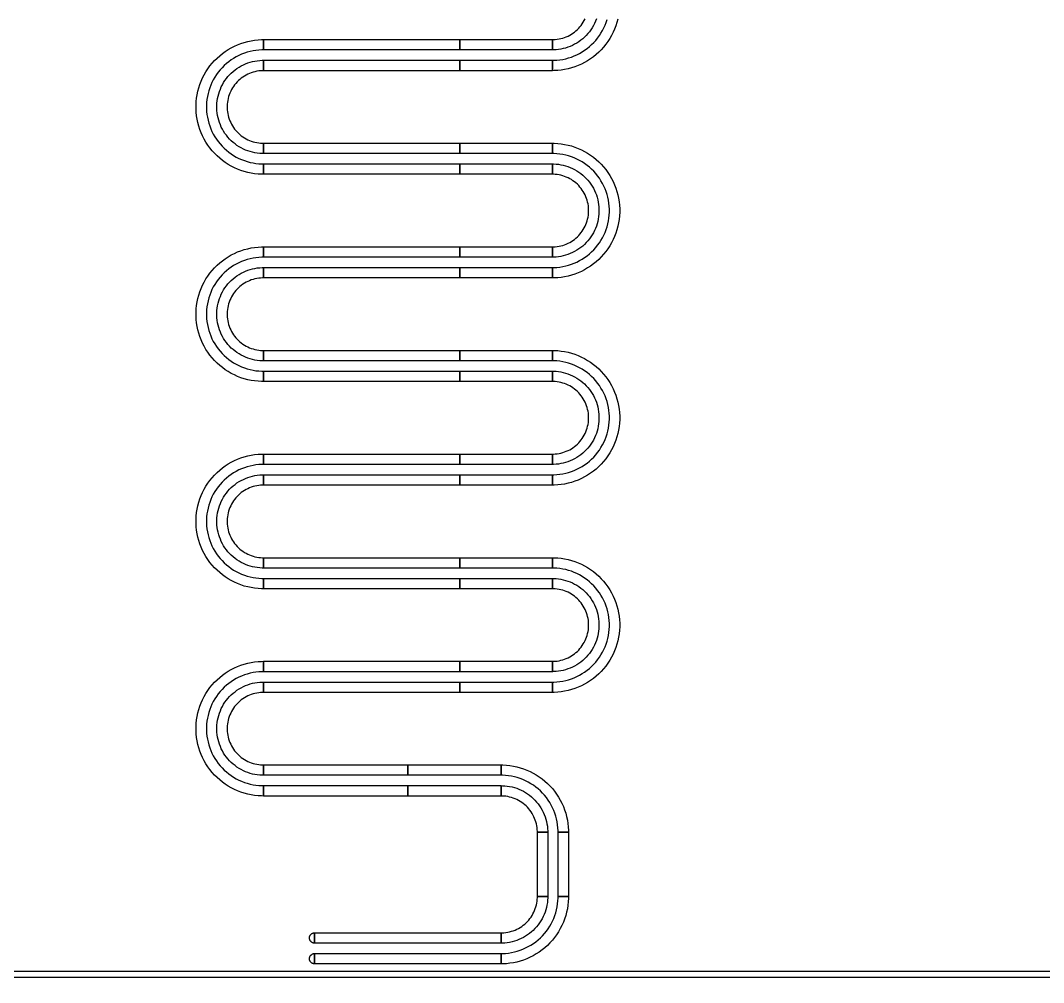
# Model space of a CAD drawing. Extents: x -50000 to 50000, y -50000 to 50000.
# Drawn here: x -32769 to -31781, y -25200 to -24272 of the extents above; entities that cross this region are included whole.
import ezdxf

# ---------------------------------------------------------------- set-up
doc = ezdxf.new("R2010")
doc.units = 0
for name, color, linetype in [('BASEMETAL', 3, 'CONTINUOUS'), ('BUSMAIN', 4, 'CONTINUOUS'), ('FRAME', 14, 'CONTINUOUS')]:
    doc.layers.add(name, color=color, linetype=linetype)

# ---------------------------------------------------------------- blocks, each defined once
blk = doc.blocks.new('CHIP_QSEARCH')
at = {"layer": 'BASEMETAL'}
for points in [[(3707.688, 4429.826), (3706.807, 4426.539), (3705.756, 4423.303), (3704.536, 4420.126), (3703.152, 4417.017), (3701.607, 4413.985), (3699.906, 4411.038), (3698.052, 4408.184), (3696.052, 4405.431), (3693.91, 4402.786), (3691.633, 4400.257), (3689.227, 4397.851), (3686.698, 4395.574), (3684.053, 4393.432), (3681.3, 4391.432), (3678.446, 4389.578), (3675.499, 4387.877), (3672.467, 4386.332), (3669.358, 4384.948), (3666.181, 4383.728), (3662.945, 4382.677), (3659.658, 4381.796), (3656.329, 4381.088), (3652.968, 4380.556), (3649.584, 4380.2), (3646.185, 4380.022), (3644.484, 4380), (3644.484, 4390), (3645.924, 4390.019), (3648.799, 4390.17), (3651.663, 4390.471), (3654.507, 4390.921), (3657.323, 4391.52), (3660.105, 4392.265), (3662.843, 4393.155), (3665.532, 4394.187), (3668.162, 4395.358), (3670.728, 4396.665), (3673.221, 4398.105), (3675.636, 4399.673), (3677.966, 4401.366), (3680.204, 4403.178), (3682.343, 4405.104), (3684.38, 4407.14), (3686.306, 4409.28), (3688.118, 4411.518), (3689.811, 4413.848), (3691.379, 4416.263), (3692.819, 4418.756), (3694.126, 4421.322), (3695.297, 4423.952), (3696.329, 4426.641), (3697.219, 4429.379)], [(3686.903, 4429.979), (3686.059, 4427.779), (3685.1, 4425.627), (3684.031, 4423.528), (3682.853, 4421.488), (3681.57, 4419.512), (3680.185, 4417.606), (3678.702, 4415.775), (3677.126, 4414.024), (3675.46, 4412.358), (3673.709, 4410.782), (3671.878, 4409.299), (3669.972, 4407.914), (3667.996, 4406.631), (3665.956, 4405.453), (3663.857, 4404.384), (3661.705, 4403.425), (3659.505, 4402.581), (3657.265, 4401.853), (3654.989, 4401.243), (3652.685, 4400.754), (3650.358, 4400.385), (3648.015, 4400.139), (3645.662, 4400.015), (3644.484, 4400), (3644.484, 4410), (3645.4, 4410.012), (3647.23, 4410.108), (3649.052, 4410.299), (3650.862, 4410.586), (3652.655, 4410.967), (3654.425, 4411.441), (3656.167, 4412.008), (3657.878, 4412.664), (3659.552, 4413.41), (3661.185, 4414.241), (3662.771, 4415.158), (3664.308, 4416.156), (3665.791, 4417.233), (3667.215, 4418.386), (3668.576, 4419.612), (3669.872, 4420.908), (3671.098, 4422.269), (3672.251, 4423.693), (3673.328, 4425.176), (3674.326, 4426.713), (3675.243, 4428.299), (3676.074, 4429.932)]]:
    blk.add_lwpolyline(points, dxfattribs=at)
for points in [[(3365.516, 4280), (3363.815, 4280.022), (3360.416, 4280.2), (3357.032, 4280.556), (3353.671, 4281.088), (3350.342, 4281.796), (3347.055, 4282.677), (3343.819, 4283.728), (3340.642, 4284.948), (3337.533, 4286.332), (3334.501, 4287.877), (3331.554, 4289.578), (3328.7, 4291.432), (3325.947, 4293.432), (3323.302, 4295.574), (3320.773, 4297.851), (3318.367, 4300.257), (3316.09, 4302.786), (3313.948, 4305.431), (3311.948, 4308.184), (3310.094, 4311.038), (3308.393, 4313.985), (3306.848, 4317.017), (3305.464, 4320.126), (3304.244, 4323.303), (3303.193, 4326.539), (3302.312, 4329.826), (3301.604, 4333.155), (3301.072, 4336.516), (3300.716, 4339.9), (3300.538, 4343.298), (3300.538, 4346.702), (3300.716, 4350.1), (3301.072, 4353.484), (3301.604, 4356.845), (3302.312, 4360.174), (3303.193, 4363.461), (3304.244, 4366.697), (3305.464, 4369.874), (3306.848, 4372.983), (3308.393, 4376.015), (3310.094, 4378.962), (3311.948, 4381.816), (3313.948, 4384.569), (3316.09, 4387.214), (3318.367, 4389.743), (3320.773, 4392.149), (3323.302, 4394.426), (3325.947, 4396.568), (3328.7, 4398.568), (3331.554, 4400.422), (3334.501, 4402.123), (3337.533, 4403.668), (3340.642, 4405.052), (3343.819, 4406.272), (3347.055, 4407.323), (3350.342, 4408.204), (3353.671, 4408.912), (3357.032, 4409.444), (3360.416, 4409.8), (3363.815, 4409.978), (3365.516, 4410), (3365.516, 4400), (3364.076, 4399.981), (3361.201, 4399.83), (3358.337, 4399.529), (3355.493, 4399.079), (3352.677, 4398.48), (3349.895, 4397.735), (3347.157, 4396.845), (3344.468, 4395.813), (3341.838, 4394.642), (3339.272, 4393.335), (3336.779, 4391.895), (3334.364, 4390.327), (3332.034, 4388.634), (3329.796, 4386.822), (3327.657, 4384.896), (3325.62, 4382.86), (3323.694, 4380.72), (3321.882, 4378.482), (3320.189, 4376.152), (3318.621, 4373.737), (3317.181, 4371.244), (3315.874, 4368.678), (3314.703, 4366.048), (3313.671, 4363.359), (3312.781, 4360.621), (3312.036, 4357.839), (3311.437, 4355.023), (3310.987, 4352.179), (3310.686, 4349.315), (3310.535, 4346.44), (3310.535, 4343.56), (3310.686, 4340.685), (3310.987, 4337.821), (3311.437, 4334.977), (3312.036, 4332.161), (3312.781, 4329.379), (3313.671, 4326.641), (3314.703, 4323.952), (3315.874, 4321.322), (3317.181, 4318.756), (3318.621, 4316.263), (3320.189, 4313.848), (3321.882, 4311.518), (3323.694, 4309.28), (3325.62, 4307.14), (3327.657, 4305.104), (3329.796, 4303.178), (3332.034, 4301.366), (3334.364, 4299.673), (3336.779, 4298.105), (3339.272, 4296.665), (3341.838, 4295.358), (3344.468, 4294.187), (3347.157, 4293.155), (3349.895, 4292.265), (3352.677, 4291.52), (3355.493, 4290.921), (3358.337, 4290.471), (3361.201, 4290.17), (3364.076, 4290.019), (3365.516, 4290)], [(3365.516, 4400), (3365.516, 4410), (3555, 4410), (3555, 4400)], [(3555, 4400), (3555, 4410), (3644.484, 4410), (3644.484, 4400)], [(3365.516, 4300), (3364.338, 4300.015), (3361.985, 4300.139), (3359.642, 4300.385), (3357.315, 4300.754), (3355.011, 4301.243), (3352.735, 4301.853), (3350.495, 4302.581), (3348.295, 4303.425), (3346.143, 4304.384), (3344.044, 4305.453), (3342.004, 4306.631), (3340.028, 4307.914), (3338.122, 4309.299), (3336.291, 4310.782), (3334.54, 4312.358), (3332.874, 4314.024), (3331.298, 4315.775), (3329.815, 4317.606), (3328.43, 4319.512), (3327.147, 4321.488), (3325.969, 4323.528), (3324.9, 4325.627), (3323.941, 4327.779), (3323.097, 4329.979), (3322.369, 4332.219), (3321.759, 4334.495), (3321.27, 4336.799), (3320.901, 4339.126), (3320.655, 4341.469), (3320.531, 4343.822), (3320.531, 4346.178), (3320.655, 4348.531), (3320.901, 4350.874), (3321.27, 4353.201), (3321.759, 4355.505), (3322.369, 4357.781), (3323.097, 4360.021), (3323.941, 4362.221), (3324.9, 4364.373), (3325.969, 4366.472), (3327.147, 4368.512), (3328.43, 4370.488), (3329.815, 4372.394), (3331.298, 4374.225), (3332.874, 4375.976), (3334.54, 4377.642), (3336.291, 4379.218), (3338.122, 4380.701), (3340.028, 4382.086), (3342.004, 4383.369), (3344.044, 4384.547), (3346.143, 4385.616), (3348.295, 4386.575), (3350.495, 4387.419), (3352.735, 4388.147), (3355.011, 4388.757), (3357.315, 4389.246), (3359.642, 4389.615), (3361.985, 4389.861), (3364.338, 4389.985), (3365.516, 4390), (3365.516, 4380), (3364.6, 4379.988), (3362.77, 4379.892), (3360.948, 4379.701), (3359.138, 4379.414), (3357.345, 4379.033), (3355.575, 4378.559), (3353.833, 4377.992), (3352.122, 4377.336), (3350.448, 4376.59), (3348.815, 4375.759), (3347.229, 4374.842), (3345.692, 4373.844), (3344.209, 4372.767), (3342.785, 4371.614), (3341.424, 4370.388), (3340.128, 4369.092), (3338.902, 4367.731), (3337.749, 4366.307), (3336.672, 4364.824), (3335.674, 4363.287), (3334.757, 4361.701), (3333.926, 4360.068), (3333.18, 4358.394), (3332.524, 4356.683), (3331.957, 4354.941), (3331.483, 4353.171), (3331.102, 4351.378), (3330.815, 4349.568), (3330.624, 4347.746), (3330.528, 4345.916), (3330.528, 4344.084), (3330.624, 4342.254), (3330.815, 4340.432), (3331.102, 4338.622), (3331.483, 4336.829), (3331.957, 4335.059), (3332.524, 4333.317), (3333.18, 4331.606), (3333.926, 4329.932), (3334.757, 4328.299), (3335.674, 4326.713), (3336.672, 4325.176), (3337.749, 4323.693), (3338.902, 4322.269), (3340.128, 4320.908), (3341.424, 4319.612), (3342.785, 4318.386), (3344.209, 4317.233), (3345.692, 4316.156), (3347.229, 4315.158), (3348.815, 4314.241), (3350.448, 4313.41), (3352.122, 4312.664), (3353.833, 4312.008), (3355.575, 4311.441), (3357.345, 4310.967), (3359.138, 4310.586), (3360.948, 4310.299), (3362.77, 4310.108), (3364.6, 4310.012), (3365.516, 4310)], [(3365.516, 4380), (3365.516, 4390), (3555, 4390), (3555, 4380)], [(3555, 4380), (3555, 4390), (3644.484, 4390), (3644.484, 4380)], [(3365.516, 4300), (3365.516, 4310), (3555, 4310), (3555, 4300)], [(3555, 4300), (3555, 4310), (3644.484, 4310), (3644.484, 4300)], [(3644.484, 4180), (3644.484, 4190), (3645.924, 4190.019), (3648.799, 4190.17), (3651.663, 4190.471), (3654.507, 4190.921), (3657.323, 4191.52), (3660.105, 4192.265), (3662.843, 4193.155), (3665.532, 4194.187), (3668.162, 4195.358), (3670.728, 4196.665), (3673.221, 4198.105), (3675.636, 4199.673), (3677.966, 4201.366), (3680.204, 4203.178), (3682.343, 4205.104), (3684.38, 4207.14), (3686.306, 4209.28), (3688.118, 4211.518), (3689.811, 4213.848), (3691.379, 4216.263), (3692.819, 4218.756), (3694.126, 4221.322), (3695.297, 4223.952), (3696.329, 4226.641), (3697.219, 4229.379), (3697.964, 4232.161), (3698.563, 4234.977), (3699.013, 4237.821), (3699.314, 4240.685), (3699.465, 4243.56), (3699.465, 4246.44), (3699.314, 4249.315), (3699.013, 4252.179), (3698.563, 4255.023), (3697.964, 4257.839), (3697.219, 4260.621), (3696.329, 4263.359), (3695.297, 4266.048), (3694.126, 4268.678), (3692.819, 4271.244), (3691.379, 4273.737), (3689.811, 4276.152), (3688.118, 4278.482), (3686.306, 4280.72), (3684.38, 4282.86), (3682.343, 4284.896), (3680.204, 4286.822), (3677.966, 4288.634), (3675.636, 4290.327), (3673.221, 4291.895), (3670.728, 4293.335), (3668.162, 4294.642), (3665.532, 4295.813), (3662.843, 4296.845), (3660.105, 4297.735), (3657.323, 4298.48), (3654.507, 4299.079), (3651.663, 4299.529), (3648.799, 4299.83), (3645.924, 4299.981), (3644.484, 4300), (3644.484, 4310), (3646.185, 4309.978), (3649.584, 4309.8), (3652.968, 4309.444), (3656.329, 4308.912), (3659.658, 4308.204), (3662.945, 4307.323), (3666.181, 4306.272), (3669.358, 4305.052), (3672.467, 4303.668), (3675.499, 4302.123), (3678.446, 4300.422), (3681.3, 4298.568), (3684.053, 4296.568), (3686.698, 4294.426), (3689.227, 4292.149), (3691.633, 4289.743), (3693.91, 4287.214), (3696.052, 4284.569), (3698.052, 4281.816), (3699.906, 4278.962), (3701.607, 4276.015), (3703.152, 4272.983), (3704.536, 4269.874), (3705.756, 4266.697), (3706.807, 4263.461), (3707.688, 4260.174), (3708.396, 4256.845), (3708.928, 4253.484), (3709.284, 4250.1), (3709.462, 4246.702), (3709.462, 4243.298), (3709.284, 4239.9), (3708.928, 4236.516), (3708.396, 4233.155), (3707.688, 4229.826), (3706.807, 4226.539), (3705.756, 4223.303), (3704.536, 4220.126), (3703.152, 4217.017), (3701.607, 4213.985), (3699.906, 4211.038), (3698.052, 4208.184), (3696.052, 4205.431), (3693.91, 4202.786), (3691.633, 4200.257), (3689.227, 4197.851), (3686.698, 4195.574), (3684.053, 4193.432), (3681.3, 4191.432), (3678.446, 4189.578), (3675.499, 4187.877), (3672.467, 4186.332), (3669.358, 4184.948), (3666.181, 4183.728), (3662.945, 4182.677), (3659.658, 4181.796), (3656.329, 4181.088), (3652.968, 4180.556), (3649.584, 4180.2), (3646.185, 4180.022)], [(3365.516, 4280), (3365.516, 4290), (3555, 4290), (3555, 4280)], [(3555, 4280), (3555, 4290), (3644.484, 4290), (3644.484, 4280)], [(3644.484, 4200), (3644.484, 4210), (3645.4, 4210.012), (3647.23, 4210.108), (3649.052, 4210.299), (3650.862, 4210.586), (3652.655, 4210.967), (3654.425, 4211.441), (3656.167, 4212.008), (3657.878, 4212.664), (3659.552, 4213.41), (3661.185, 4214.241), (3662.771, 4215.158), (3664.308, 4216.156), (3665.791, 4217.233), (3667.215, 4218.386), (3668.576, 4219.612), (3669.872, 4220.908), (3671.098, 4222.269), (3672.251, 4223.693), (3673.328, 4225.176), (3674.326, 4226.713), (3675.243, 4228.299), (3676.074, 4229.932), (3676.82, 4231.606), (3677.476, 4233.317), (3678.043, 4235.059), (3678.517, 4236.829), (3678.898, 4238.622), (3679.185, 4240.432), (3679.376, 4242.254), (3679.472, 4244.084), (3679.472, 4245.916), (3679.376, 4247.746), (3679.185, 4249.568), (3678.898, 4251.378), (3678.517, 4253.171), (3678.043, 4254.941), (3677.476, 4256.683), (3676.82, 4258.394), (3676.074, 4260.068), (3675.243, 4261.701), (3674.326, 4263.287), (3673.328, 4264.824), (3672.251, 4266.307), (3671.098, 4267.731), (3669.872, 4269.092), (3668.576, 4270.388), (3667.215, 4271.614), (3665.791, 4272.767), (3664.308, 4273.844), (3662.771, 4274.842), (3661.185, 4275.759), (3659.552, 4276.59), (3657.878, 4277.336), (3656.167, 4277.992), (3654.425, 4278.559), (3652.655, 4279.033), (3650.862, 4279.414), (3649.052, 4279.701), (3647.23, 4279.892), (3645.4, 4279.988), (3644.484, 4280), (3644.484, 4290), (3645.662, 4289.985), (3648.015, 4289.861), (3650.358, 4289.615), (3652.685, 4289.246), (3654.989, 4288.757), (3657.265, 4288.147), (3659.505, 4287.419), (3661.705, 4286.575), (3663.857, 4285.616), (3665.956, 4284.547), (3667.996, 4283.369), (3669.972, 4282.086), (3671.878, 4280.701), (3673.709, 4279.218), (3675.46, 4277.642), (3677.126, 4275.976), (3678.702, 4274.225), (3680.185, 4272.394), (3681.57, 4270.488), (3682.853, 4268.512), (3684.031, 4266.472), (3685.1, 4264.373), (3686.059, 4262.221), (3686.903, 4260.021), (3687.631, 4257.781), (3688.241, 4255.505), (3688.73, 4253.201), (3689.099, 4250.874), (3689.345, 4248.531), (3689.469, 4246.178), (3689.469, 4243.822), (3689.345, 4241.469), (3689.099, 4239.126), (3688.73, 4236.799), (3688.241, 4234.495), (3687.631, 4232.219), (3686.903, 4229.979), (3686.059, 4227.779), (3685.1, 4225.627), (3684.031, 4223.528), (3682.853, 4221.488), (3681.57, 4219.512), (3680.185, 4217.606), (3678.702, 4215.775), (3677.126, 4214.024), (3675.46, 4212.358), (3673.709, 4210.782), (3671.878, 4209.299), (3669.972, 4207.914), (3667.996, 4206.631), (3665.956, 4205.453), (3663.857, 4204.384), (3661.705, 4203.425), (3659.505, 4202.581), (3657.265, 4201.853), (3654.989, 4201.243), (3652.685, 4200.754), (3650.358, 4200.385), (3648.015, 4200.139), (3645.662, 4200.015)], [(3365.516, 4080), (3363.815, 4080.022), (3360.416, 4080.2), (3357.032, 4080.556), (3353.671, 4081.088), (3350.342, 4081.796), (3347.055, 4082.677), (3343.819, 4083.728), (3340.642, 4084.948), (3337.533, 4086.332), (3334.501, 4087.877), (3331.554, 4089.578), (3328.7, 4091.432), (3325.947, 4093.432), (3323.302, 4095.574), (3320.773, 4097.851), (3318.367, 4100.257), (3316.09, 4102.786), (3313.948, 4105.431), (3311.948, 4108.184), (3310.094, 4111.038), (3308.393, 4113.985), (3306.848, 4117.017), (3305.464, 4120.126), (3304.244, 4123.303), (3303.193, 4126.539), (3302.312, 4129.826), (3301.604, 4133.155), (3301.072, 4136.516), (3300.716, 4139.9), (3300.538, 4143.298), (3300.538, 4146.702), (3300.716, 4150.1), (3301.072, 4153.484), (3301.604, 4156.845), (3302.312, 4160.174), (3303.193, 4163.461), (3304.244, 4166.697), (3305.464, 4169.874), (3306.848, 4172.983), (3308.393, 4176.015), (3310.094, 4178.962), (3311.948, 4181.816), (3313.948, 4184.569), (3316.09, 4187.214), (3318.367, 4189.743), (3320.773, 4192.149), (3323.302, 4194.426), (3325.947, 4196.568), (3328.7, 4198.568), (3331.554, 4200.422), (3334.501, 4202.123), (3337.533, 4203.668), (3340.642, 4205.052), (3343.819, 4206.272), (3347.055, 4207.323), (3350.342, 4208.204), (3353.671, 4208.912), (3357.032, 4209.444), (3360.416, 4209.8), (3363.815, 4209.978), (3365.516, 4210), (3365.516, 4200), (3364.076, 4199.981), (3361.201, 4199.83), (3358.337, 4199.529), (3355.493, 4199.079), (3352.677, 4198.48), (3349.895, 4197.735), (3347.157, 4196.845), (3344.468, 4195.813), (3341.838, 4194.642), (3339.272, 4193.335), (3336.779, 4191.895), (3334.364, 4190.327), (3332.034, 4188.634), (3329.796, 4186.822), (3327.657, 4184.896), (3325.62, 4182.86), (3323.694, 4180.72), (3321.882, 4178.482), (3320.189, 4176.152), (3318.621, 4173.737), (3317.181, 4171.244), (3315.874, 4168.678), (3314.703, 4166.048), (3313.671, 4163.359), (3312.781, 4160.621), (3312.036, 4157.839), (3311.437, 4155.023), (3310.987, 4152.179), (3310.686, 4149.315), (3310.535, 4146.44), (3310.535, 4143.56), (3310.686, 4140.685), (3310.987, 4137.821), (3311.437, 4134.977), (3312.036, 4132.161), (3312.781, 4129.379), (3313.671, 4126.641), (3314.703, 4123.952), (3315.874, 4121.322), (3317.181, 4118.756), (3318.621, 4116.263), (3320.189, 4113.848), (3321.882, 4111.518), (3323.694, 4109.28), (3325.62, 4107.14), (3327.657, 4105.104), (3329.796, 4103.178), (3332.034, 4101.366), (3334.364, 4099.673), (3336.779, 4098.105), (3339.272, 4096.665), (3341.838, 4095.358), (3344.468, 4094.187), (3347.157, 4093.155), (3349.895, 4092.265), (3352.677, 4091.52), (3355.493, 4090.921), (3358.337, 4090.471), (3361.201, 4090.17), (3364.076, 4090.019), (3365.516, 4090)], [(3365.516, 4200), (3365.516, 4210), (3555, 4210), (3555, 4200)], [(3555, 4200), (3555, 4210), (3644.484, 4210), (3644.484, 4200)], [(3365.516, 4100), (3364.338, 4100.015), (3361.985, 4100.139), (3359.642, 4100.385), (3357.315, 4100.754), (3355.011, 4101.243), (3352.735, 4101.853), (3350.495, 4102.581), (3348.295, 4103.425), (3346.143, 4104.384), (3344.044, 4105.453), (3342.004, 4106.631), (3340.028, 4107.914), (3338.122, 4109.299), (3336.291, 4110.782), (3334.54, 4112.358), (3332.874, 4114.024), (3331.298, 4115.775), (3329.815, 4117.606), (3328.43, 4119.512), (3327.147, 4121.488), (3325.969, 4123.528), (3324.9, 4125.627), (3323.941, 4127.779), (3323.097, 4129.979), (3322.369, 4132.219), (3321.759, 4134.495), (3321.27, 4136.799), (3320.901, 4139.126), (3320.655, 4141.469), (3320.531, 4143.822), (3320.531, 4146.178), (3320.655, 4148.531), (3320.901, 4150.874), (3321.27, 4153.201), (3321.759, 4155.505), (3322.369, 4157.781), (3323.097, 4160.021), (3323.941, 4162.221), (3324.9, 4164.373), (3325.969, 4166.472), (3327.147, 4168.512), (3328.43, 4170.488), (3329.815, 4172.394), (3331.298, 4174.225), (3332.874, 4175.976), (3334.54, 4177.642), (3336.291, 4179.218), (3338.122, 4180.701), (3340.028, 4182.086), (3342.004, 4183.369), (3344.044, 4184.547), (3346.143, 4185.616), (3348.295, 4186.575), (3350.495, 4187.419), (3352.735, 4188.147), (3355.011, 4188.757), (3357.315, 4189.246), (3359.642, 4189.615), (3361.985, 4189.861), (3364.338, 4189.985), (3365.516, 4190), (3365.516, 4180), (3364.6, 4179.988), (3362.77, 4179.892), (3360.948, 4179.701), (3359.138, 4179.414), (3357.345, 4179.033), (3355.575, 4178.559), (3353.833, 4177.992), (3352.122, 4177.336), (3350.448, 4176.59), (3348.815, 4175.759), (3347.229, 4174.842), (3345.692, 4173.844), (3344.209, 4172.767), (3342.785, 4171.614), (3341.424, 4170.388), (3340.128, 4169.092), (3338.902, 4167.731), (3337.749, 4166.307), (3336.672, 4164.824), (3335.674, 4163.287), (3334.757, 4161.701), (3333.926, 4160.068), (3333.18, 4158.394), (3332.524, 4156.683), (3331.957, 4154.941), (3331.483, 4153.171), (3331.102, 4151.378), (3330.815, 4149.568), (3330.624, 4147.746), (3330.528, 4145.916), (3330.528, 4144.084), (3330.624, 4142.254), (3330.815, 4140.432), (3331.102, 4138.622), (3331.483, 4136.829), (3331.957, 4135.059), (3332.524, 4133.317), (3333.18, 4131.606), (3333.926, 4129.932), (3334.757, 4128.299), (3335.674, 4126.713), (3336.672, 4125.176), (3337.749, 4123.693), (3338.902, 4122.269), (3340.128, 4120.908), (3341.424, 4119.612), (3342.785, 4118.386), (3344.209, 4117.233), (3345.692, 4116.156), (3347.229, 4115.158), (3348.815, 4114.241), (3350.448, 4113.41), (3352.122, 4112.664), (3353.833, 4112.008), (3355.575, 4111.441), (3357.345, 4110.967), (3359.138, 4110.586), (3360.948, 4110.299), (3362.77, 4110.108), (3364.6, 4110.012), (3365.516, 4110)], [(3365.516, 4180), (3365.516, 4190), (3555, 4190), (3555, 4180)], [(3555, 4180), (3555, 4190), (3644.484, 4190), (3644.484, 4180)], [(3365.516, 4100), (3365.516, 4110), (3555, 4110), (3555, 4100)], [(3555, 4100), (3555, 4110), (3644.484, 4110), (3644.484, 4100)], [(3644.484, 3980), (3644.484, 3990), (3645.924, 3990.019), (3648.799, 3990.17), (3651.663, 3990.471), (3654.507, 3990.921), (3657.323, 3991.52), (3660.105, 3992.265), (3662.843, 3993.155), (3665.532, 3994.187), (3668.162, 3995.358), (3670.728, 3996.665), (3673.221, 3998.105), (3675.636, 3999.673), (3677.966, 4001.366), (3680.204, 4003.178), (3682.343, 4005.104), (3684.38, 4007.14), (3686.306, 4009.28), (3688.118, 4011.518), (3689.811, 4013.848), (3691.379, 4016.263), (3692.819, 4018.756), (3694.126, 4021.322), (3695.297, 4023.952), (3696.329, 4026.641), (3697.219, 4029.379), (3697.964, 4032.161), (3698.563, 4034.977), (3699.013, 4037.821), (3699.314, 4040.685), (3699.465, 4043.56), (3699.465, 4046.44), (3699.314, 4049.315), (3699.013, 4052.179), (3698.563, 4055.023), (3697.964, 4057.839), (3697.219, 4060.621), (3696.329, 4063.359), (3695.297, 4066.048), (3694.126, 4068.678), (3692.819, 4071.244), (3691.379, 4073.737), (3689.811, 4076.152), (3688.118, 4078.482), (3686.306, 4080.72), (3684.38, 4082.86), (3682.343, 4084.896), (3680.204, 4086.822), (3677.966, 4088.634), (3675.636, 4090.327), (3673.221, 4091.895), (3670.728, 4093.335), (3668.162, 4094.642), (3665.532, 4095.813), (3662.843, 4096.845), (3660.105, 4097.735), (3657.323, 4098.48), (3654.507, 4099.079), (3651.663, 4099.529), (3648.799, 4099.83), (3645.924, 4099.981), (3644.484, 4100), (3644.484, 4110), (3646.185, 4109.978), (3649.584, 4109.8), (3652.968, 4109.444), (3656.329, 4108.912), (3659.658, 4108.204), (3662.945, 4107.323), (3666.181, 4106.272), (3669.358, 4105.052), (3672.467, 4103.668), (3675.499, 4102.123), (3678.446, 4100.422), (3681.3, 4098.568), (3684.053, 4096.568), (3686.698, 4094.426), (3689.227, 4092.149), (3691.633, 4089.743), (3693.91, 4087.214), (3696.052, 4084.569), (3698.052, 4081.816), (3699.906, 4078.962), (3701.607, 4076.015), (3703.152, 4072.983), (3704.536, 4069.874), (3705.756, 4066.697), (3706.807, 4063.461), (3707.688, 4060.174), (3708.396, 4056.845), (3708.928, 4053.484), (3709.284, 4050.1), (3709.462, 4046.702), (3709.462, 4043.298), (3709.284, 4039.9), (3708.928, 4036.516), (3708.396, 4033.155), (3707.688, 4029.826), (3706.807, 4026.539), (3705.756, 4023.303), (3704.536, 4020.126), (3703.152, 4017.017), (3701.607, 4013.985), (3699.906, 4011.038), (3698.052, 4008.184), (3696.052, 4005.431), (3693.91, 4002.786), (3691.633, 4000.257), (3689.227, 3997.851), (3686.698, 3995.574), (3684.053, 3993.432), (3681.3, 3991.432), (3678.446, 3989.578), (3675.499, 3987.877), (3672.467, 3986.332), (3669.358, 3984.948), (3666.181, 3983.728), (3662.945, 3982.677), (3659.658, 3981.796), (3656.329, 3981.088), (3652.968, 3980.556), (3649.584, 3980.2), (3646.185, 3980.022)], [(3365.516, 4080), (3365.516, 4090), (3555, 4090), (3555, 4080)], [(3555, 4080), (3555, 4090), (3644.484, 4090), (3644.484, 4080)], [(3644.484, 4000), (3644.484, 4010), (3645.4, 4010.012), (3647.23, 4010.108), (3649.052, 4010.299), (3650.862, 4010.586), (3652.655, 4010.967), (3654.425, 4011.441), (3656.167, 4012.008), (3657.878, 4012.664), (3659.552, 4013.41), (3661.185, 4014.241), (3662.771, 4015.158), (3664.308, 4016.156), (3665.791, 4017.233), (3667.215, 4018.386), (3668.576, 4019.612), (3669.872, 4020.908), (3671.098, 4022.269), (3672.251, 4023.693), (3673.328, 4025.176), (3674.326, 4026.713), (3675.243, 4028.299), (3676.074, 4029.932), (3676.82, 4031.606), (3677.476, 4033.317), (3678.043, 4035.059), (3678.517, 4036.829), (3678.898, 4038.622), (3679.185, 4040.432), (3679.376, 4042.254), (3679.472, 4044.084), (3679.472, 4045.916), (3679.376, 4047.746), (3679.185, 4049.568), (3678.898, 4051.378), (3678.517, 4053.171), (3678.043, 4054.941), (3677.476, 4056.683), (3676.82, 4058.394), (3676.074, 4060.068), (3675.243, 4061.701), (3674.326, 4063.287), (3673.328, 4064.824), (3672.251, 4066.307), (3671.098, 4067.731), (3669.872, 4069.092), (3668.576, 4070.388), (3667.215, 4071.614), (3665.791, 4072.767), (3664.308, 4073.844), (3662.771, 4074.842), (3661.185, 4075.759), (3659.552, 4076.59), (3657.878, 4077.336), (3656.167, 4077.992), (3654.425, 4078.559), (3652.655, 4079.033), (3650.862, 4079.414), (3649.052, 4079.701), (3647.23, 4079.892), (3645.4, 4079.988), (3644.484, 4080), (3644.484, 4090), (3645.662, 4089.985), (3648.015, 4089.861), (3650.358, 4089.615), (3652.685, 4089.246), (3654.989, 4088.757), (3657.265, 4088.147), (3659.505, 4087.419), (3661.705, 4086.575), (3663.857, 4085.616), (3665.956, 4084.547), (3667.996, 4083.369), (3669.972, 4082.086), (3671.878, 4080.701), (3673.709, 4079.218), (3675.46, 4077.642), (3677.126, 4075.976), (3678.702, 4074.225), (3680.185, 4072.394), (3681.57, 4070.488), (3682.853, 4068.512), (3684.031, 4066.472), (3685.1, 4064.373), (3686.059, 4062.221), (3686.903, 4060.021), (3687.631, 4057.781), (3688.241, 4055.505), (3688.73, 4053.201), (3689.099, 4050.874), (3689.345, 4048.531), (3689.469, 4046.178), (3689.469, 4043.822), (3689.345, 4041.469), (3689.099, 4039.126), (3688.73, 4036.799), (3688.241, 4034.495), (3687.631, 4032.219), (3686.903, 4029.979), (3686.059, 4027.779), (3685.1, 4025.627), (3684.031, 4023.528), (3682.853, 4021.488), (3681.57, 4019.512), (3680.185, 4017.606), (3678.702, 4015.775), (3677.126, 4014.024), (3675.46, 4012.358), (3673.709, 4010.782), (3671.878, 4009.299), (3669.972, 4007.914), (3667.996, 4006.631), (3665.956, 4005.453), (3663.857, 4004.384), (3661.705, 4003.425), (3659.505, 4002.581), (3657.265, 4001.853), (3654.989, 4001.243), (3652.685, 4000.754), (3650.358, 4000.385), (3648.015, 4000.139), (3645.662, 4000.015)], [(3365.516, 3880), (3363.815, 3880.022), (3360.416, 3880.2), (3357.032, 3880.556), (3353.671, 3881.088), (3350.342, 3881.796), (3347.055, 3882.677), (3343.819, 3883.728), (3340.642, 3884.948), (3337.533, 3886.332), (3334.501, 3887.877), (3331.554, 3889.578), (3328.7, 3891.432), (3325.947, 3893.432), (3323.302, 3895.574), (3320.773, 3897.851), (3318.367, 3900.257), (3316.09, 3902.786), (3313.948, 3905.431), (3311.948, 3908.184), (3310.094, 3911.038), (3308.393, 3913.985), (3306.848, 3917.017), (3305.464, 3920.126), (3304.244, 3923.303), (3303.193, 3926.539), (3302.312, 3929.826), (3301.604, 3933.155), (3301.072, 3936.516), (3300.716, 3939.9), (3300.538, 3943.298), (3300.538, 3946.702), (3300.716, 3950.1), (3301.072, 3953.484), (3301.604, 3956.845), (3302.312, 3960.174), (3303.193, 3963.461), (3304.244, 3966.697), (3305.464, 3969.874), (3306.848, 3972.983), (3308.393, 3976.015), (3310.094, 3978.962), (3311.948, 3981.816), (3313.948, 3984.569), (3316.09, 3987.214), (3318.367, 3989.743), (3320.773, 3992.149), (3323.302, 3994.426), (3325.947, 3996.568), (3328.7, 3998.568), (3331.554, 4000.422), (3334.501, 4002.123), (3337.533, 4003.668), (3340.642, 4005.052), (3343.819, 4006.272), (3347.055, 4007.323), (3350.342, 4008.204), (3353.671, 4008.912), (3357.032, 4009.444), (3360.416, 4009.8), (3363.815, 4009.978), (3365.516, 4010), (3365.516, 4000), (3364.076, 3999.981), (3361.201, 3999.83), (3358.337, 3999.529), (3355.493, 3999.079), (3352.677, 3998.48), (3349.895, 3997.735), (3347.157, 3996.845), (3344.468, 3995.813), (3341.838, 3994.642), (3339.272, 3993.335), (3336.779, 3991.895), (3334.364, 3990.327), (3332.034, 3988.634), (3329.796, 3986.822), (3327.657, 3984.896), (3325.62, 3982.86), (3323.694, 3980.72), (3321.882, 3978.482), (3320.189, 3976.152), (3318.621, 3973.737), (3317.181, 3971.244), (3315.874, 3968.678), (3314.703, 3966.048), (3313.671, 3963.359), (3312.781, 3960.621), (3312.036, 3957.839), (3311.437, 3955.023), (3310.987, 3952.179), (3310.686, 3949.315), (3310.535, 3946.44), (3310.535, 3943.56), (3310.686, 3940.685), (3310.987, 3937.821), (3311.437, 3934.977), (3312.036, 3932.161), (3312.781, 3929.379), (3313.671, 3926.641), (3314.703, 3923.952), (3315.874, 3921.322), (3317.181, 3918.756), (3318.621, 3916.263), (3320.189, 3913.848), (3321.882, 3911.518), (3323.694, 3909.28), (3325.62, 3907.14), (3327.657, 3905.104), (3329.796, 3903.178), (3332.034, 3901.366), (3334.364, 3899.673), (3336.779, 3898.105), (3339.272, 3896.665), (3341.838, 3895.358), (3344.468, 3894.187), (3347.157, 3893.155), (3349.895, 3892.265), (3352.677, 3891.52), (3355.493, 3890.921), (3358.337, 3890.471), (3361.201, 3890.17), (3364.076, 3890.019), (3365.516, 3890)], [(3365.516, 4000), (3365.516, 4010), (3555, 4010), (3555, 4000)], [(3555, 4000), (3555, 4010), (3644.484, 4010), (3644.484, 4000)], [(3365.516, 3900), (3364.338, 3900.015), (3361.985, 3900.139), (3359.642, 3900.385), (3357.315, 3900.754), (3355.011, 3901.243), (3352.735, 3901.853), (3350.495, 3902.581), (3348.295, 3903.425), (3346.143, 3904.384), (3344.044, 3905.453), (3342.004, 3906.631), (3340.028, 3907.914), (3338.122, 3909.299), (3336.291, 3910.782), (3334.54, 3912.358), (3332.874, 3914.024), (3331.298, 3915.775), (3329.815, 3917.606), (3328.43, 3919.512), (3327.147, 3921.488), (3325.969, 3923.528), (3324.9, 3925.627), (3323.941, 3927.779), (3323.097, 3929.979), (3322.369, 3932.219), (3321.759, 3934.495), (3321.27, 3936.799), (3320.901, 3939.126), (3320.655, 3941.469), (3320.531, 3943.822), (3320.531, 3946.178), (3320.655, 3948.531), (3320.901, 3950.874), (3321.27, 3953.201), (3321.759, 3955.505), (3322.369, 3957.781), (3323.097, 3960.021), (3323.941, 3962.221), (3324.9, 3964.373), (3325.969, 3966.472), (3327.147, 3968.512), (3328.43, 3970.488), (3329.815, 3972.394), (3331.298, 3974.225), (3332.874, 3975.976), (3334.54, 3977.642), (3336.291, 3979.218), (3338.122, 3980.701), (3340.028, 3982.086), (3342.004, 3983.369), (3344.044, 3984.547), (3346.143, 3985.616), (3348.295, 3986.575), (3350.495, 3987.419), (3352.735, 3988.147), (3355.011, 3988.757), (3357.315, 3989.246), (3359.642, 3989.615), (3361.985, 3989.861), (3364.338, 3989.985), (3365.516, 3990), (3365.516, 3980), (3364.6, 3979.988), (3362.77, 3979.892), (3360.948, 3979.701), (3359.138, 3979.414), (3357.345, 3979.033), (3355.575, 3978.559), (3353.833, 3977.992), (3352.122, 3977.336), (3350.448, 3976.59), (3348.815, 3975.759), (3347.229, 3974.842), (3345.692, 3973.844), (3344.209, 3972.767), (3342.785, 3971.614), (3341.424, 3970.388), (3340.128, 3969.092), (3338.902, 3967.731), (3337.749, 3966.307), (3336.672, 3964.824), (3335.674, 3963.287), (3334.757, 3961.701), (3333.926, 3960.068), (3333.18, 3958.394), (3332.524, 3956.683), (3331.957, 3954.941), (3331.483, 3953.171), (3331.102, 3951.378), (3330.815, 3949.568), (3330.624, 3947.746), (3330.528, 3945.916), (3330.528, 3944.084), (3330.624, 3942.254), (3330.815, 3940.432), (3331.102, 3938.622), (3331.483, 3936.829), (3331.957, 3935.059), (3332.524, 3933.317), (3333.18, 3931.606), (3333.926, 3929.932), (3334.757, 3928.299), (3335.674, 3926.713), (3336.672, 3925.176), (3337.749, 3923.693), (3338.902, 3922.269), (3340.128, 3920.908), (3341.424, 3919.612), (3342.785, 3918.386), (3344.209, 3917.233), (3345.692, 3916.156), (3347.229, 3915.158), (3348.815, 3914.241), (3350.448, 3913.41), (3352.122, 3912.664), (3353.833, 3912.008), (3355.575, 3911.441), (3357.345, 3910.967), (3359.138, 3910.586), (3360.948, 3910.299), (3362.77, 3910.108), (3364.6, 3910.012), (3365.516, 3910)], [(3365.516, 3980), (3365.516, 3990), (3555, 3990), (3555, 3980)], [(3555, 3980), (3555, 3990), (3644.484, 3990), (3644.484, 3980)], [(3365.516, 3900), (3365.516, 3910), (3555, 3910), (3555, 3900)], [(3555, 3900), (3555, 3910), (3644.484, 3910), (3644.484, 3900)], [(3644.484, 3780), (3644.484, 3790), (3645.924, 3790.019), (3648.799, 3790.17), (3651.663, 3790.471), (3654.507, 3790.921), (3657.323, 3791.52), (3660.105, 3792.265), (3662.843, 3793.155), (3665.532, 3794.187), (3668.162, 3795.358), (3670.728, 3796.665), (3673.221, 3798.105), (3675.636, 3799.673), (3677.966, 3801.366), (3680.204, 3803.178), (3682.343, 3805.104), (3684.38, 3807.14), (3686.306, 3809.28), (3688.118, 3811.518), (3689.811, 3813.848), (3691.379, 3816.263), (3692.819, 3818.756), (3694.126, 3821.322), (3695.297, 3823.952), (3696.329, 3826.641), (3697.219, 3829.379), (3697.964, 3832.161), (3698.563, 3834.977), (3699.013, 3837.821), (3699.314, 3840.685), (3699.465, 3843.56), (3699.465, 3846.44), (3699.314, 3849.315), (3699.013, 3852.179), (3698.563, 3855.023), (3697.964, 3857.839), (3697.219, 3860.621), (3696.329, 3863.359), (3695.297, 3866.048), (3694.126, 3868.678), (3692.819, 3871.244), (3691.379, 3873.737), (3689.811, 3876.152), (3688.118, 3878.482), (3686.306, 3880.72), (3684.38, 3882.86), (3682.343, 3884.896), (3680.204, 3886.822), (3677.966, 3888.634), (3675.636, 3890.327), (3673.221, 3891.895), (3670.728, 3893.335), (3668.162, 3894.642), (3665.532, 3895.813), (3662.843, 3896.845), (3660.105, 3897.735), (3657.323, 3898.48), (3654.507, 3899.079), (3651.663, 3899.529), (3648.799, 3899.83), (3645.924, 3899.981), (3644.484, 3900), (3644.484, 3910), (3646.185, 3909.978), (3649.584, 3909.8), (3652.968, 3909.444), (3656.329, 3908.912), (3659.658, 3908.204), (3662.945, 3907.323), (3666.181, 3906.272), (3669.358, 3905.052), (3672.467, 3903.668), (3675.499, 3902.123), (3678.446, 3900.422), (3681.3, 3898.568), (3684.053, 3896.568), (3686.698, 3894.426), (3689.227, 3892.149), (3691.633, 3889.743), (3693.91, 3887.214), (3696.052, 3884.569), (3698.052, 3881.816), (3699.906, 3878.962), (3701.607, 3876.015), (3703.152, 3872.983), (3704.536, 3869.874), (3705.756, 3866.697), (3706.807, 3863.461), (3707.688, 3860.174), (3708.396, 3856.845), (3708.928, 3853.484), (3709.284, 3850.1), (3709.462, 3846.702), (3709.462, 3843.298), (3709.284, 3839.9), (3708.928, 3836.516), (3708.396, 3833.155), (3707.688, 3829.826), (3706.807, 3826.539), (3705.756, 3823.303), (3704.536, 3820.126), (3703.152, 3817.017), (3701.607, 3813.985), (3699.906, 3811.038), (3698.052, 3808.184), (3696.052, 3805.431), (3693.91, 3802.786), (3691.633, 3800.257), (3689.227, 3797.851), (3686.698, 3795.574), (3684.053, 3793.432), (3681.3, 3791.432), (3678.446, 3789.578), (3675.499, 3787.877), (3672.467, 3786.332), (3669.358, 3784.948), (3666.181, 3783.728), (3662.945, 3782.677), (3659.658, 3781.796), (3656.329, 3781.088), (3652.968, 3780.556), (3649.584, 3780.2), (3646.185, 3780.022)], [(3365.516, 3880), (3365.516, 3890), (3555, 3890), (3555, 3880)], [(3555, 3880), (3555, 3890), (3644.484, 3890), (3644.484, 3880)], [(3644.484, 3800), (3644.484, 3810), (3645.4, 3810.012), (3647.23, 3810.108), (3649.052, 3810.299), (3650.862, 3810.586), (3652.655, 3810.967), (3654.425, 3811.441), (3656.167, 3812.008), (3657.878, 3812.664), (3659.552, 3813.41), (3661.185, 3814.241), (3662.771, 3815.158), (3664.308, 3816.156), (3665.791, 3817.233), (3667.215, 3818.386), (3668.576, 3819.612), (3669.872, 3820.908), (3671.098, 3822.269), (3672.251, 3823.693), (3673.328, 3825.176), (3674.326, 3826.713), (3675.243, 3828.299), (3676.074, 3829.932), (3676.82, 3831.606), (3677.476, 3833.317), (3678.043, 3835.059), (3678.517, 3836.829), (3678.898, 3838.622), (3679.185, 3840.432), (3679.376, 3842.254), (3679.472, 3844.084), (3679.472, 3845.916), (3679.376, 3847.746), (3679.185, 3849.568), (3678.898, 3851.378), (3678.517, 3853.171), (3678.043, 3854.941), (3677.476, 3856.683), (3676.82, 3858.394), (3676.074, 3860.068), (3675.243, 3861.701), (3674.326, 3863.287), (3673.328, 3864.824), (3672.251, 3866.307), (3671.098, 3867.731), (3669.872, 3869.092), (3668.576, 3870.388), (3667.215, 3871.614), (3665.791, 3872.767), (3664.308, 3873.844), (3662.771, 3874.842), (3661.185, 3875.759), (3659.552, 3876.59), (3657.878, 3877.336), (3656.167, 3877.992), (3654.425, 3878.559), (3652.655, 3879.033), (3650.862, 3879.414), (3649.052, 3879.701), (3647.23, 3879.892), (3645.4, 3879.988), (3644.484, 3880), (3644.484, 3890), (3645.662, 3889.985), (3648.015, 3889.861), (3650.358, 3889.615), (3652.685, 3889.246), (3654.989, 3888.757), (3657.265, 3888.147), (3659.505, 3887.419), (3661.705, 3886.575), (3663.857, 3885.616), (3665.956, 3884.547), (3667.996, 3883.369), (3669.972, 3882.086), (3671.878, 3880.701), (3673.709, 3879.218), (3675.46, 3877.642), (3677.126, 3875.976), (3678.702, 3874.225), (3680.185, 3872.394), (3681.57, 3870.488), (3682.853, 3868.512), (3684.031, 3866.472), (3685.1, 3864.373), (3686.059, 3862.221), (3686.903, 3860.021), (3687.631, 3857.781), (3688.241, 3855.505), (3688.73, 3853.201), (3689.099, 3850.874), (3689.345, 3848.531), (3689.469, 3846.178), (3689.469, 3843.822), (3689.345, 3841.469), (3689.099, 3839.126), (3688.73, 3836.799), (3688.241, 3834.495), (3687.631, 3832.219), (3686.903, 3829.979), (3686.059, 3827.779), (3685.1, 3825.627), (3684.031, 3823.528), (3682.853, 3821.488), (3681.57, 3819.512), (3680.185, 3817.606), (3678.702, 3815.775), (3677.126, 3814.024), (3675.46, 3812.358), (3673.709, 3810.782), (3671.878, 3809.299), (3669.972, 3807.914), (3667.996, 3806.631), (3665.956, 3805.453), (3663.857, 3804.384), (3661.705, 3803.425), (3659.505, 3802.581), (3657.265, 3801.853), (3654.989, 3801.243), (3652.685, 3800.754), (3650.358, 3800.385), (3648.015, 3800.139), (3645.662, 3800.015)], [(3365.516, 3680), (3363.815, 3680.022), (3360.416, 3680.2), (3357.032, 3680.556), (3353.671, 3681.088), (3350.342, 3681.796), (3347.055, 3682.677), (3343.819, 3683.728), (3340.642, 3684.948), (3337.533, 3686.332), (3334.501, 3687.877), (3331.554, 3689.578), (3328.7, 3691.432), (3325.947, 3693.432), (3323.302, 3695.574), (3320.773, 3697.851), (3318.367, 3700.257), (3316.09, 3702.786), (3313.948, 3705.431), (3311.948, 3708.184), (3310.094, 3711.038), (3308.393, 3713.985), (3306.848, 3717.017), (3305.464, 3720.126), (3304.244, 3723.303), (3303.193, 3726.539), (3302.312, 3729.826), (3301.604, 3733.155), (3301.072, 3736.516), (3300.716, 3739.9), (3300.538, 3743.298), (3300.538, 3746.702), (3300.716, 3750.1), (3301.072, 3753.484), (3301.604, 3756.845), (3302.312, 3760.174), (3303.193, 3763.461), (3304.244, 3766.697), (3305.464, 3769.874), (3306.848, 3772.983), (3308.393, 3776.015), (3310.094, 3778.962), (3311.948, 3781.816), (3313.948, 3784.569), (3316.09, 3787.214), (3318.367, 3789.743), (3320.773, 3792.149), (3323.302, 3794.426), (3325.947, 3796.568), (3328.7, 3798.568), (3331.554, 3800.422), (3334.501, 3802.123), (3337.533, 3803.668), (3340.642, 3805.052), (3343.819, 3806.272), (3347.055, 3807.323), (3350.342, 3808.204), (3353.671, 3808.912), (3357.032, 3809.444), (3360.416, 3809.8), (3363.815, 3809.978), (3365.516, 3810), (3365.516, 3800), (3364.076, 3799.981), (3361.201, 3799.83), (3358.337, 3799.529), (3355.493, 3799.079), (3352.677, 3798.48), (3349.895, 3797.735), (3347.157, 3796.845), (3344.468, 3795.813), (3341.838, 3794.642), (3339.272, 3793.335), (3336.779, 3791.895), (3334.364, 3790.327), (3332.034, 3788.634), (3329.796, 3786.822), (3327.657, 3784.896), (3325.62, 3782.86), (3323.694, 3780.72), (3321.882, 3778.482), (3320.189, 3776.152), (3318.621, 3773.737), (3317.181, 3771.244), (3315.874, 3768.678), (3314.703, 3766.048), (3313.671, 3763.359), (3312.781, 3760.621), (3312.036, 3757.839), (3311.437, 3755.023), (3310.987, 3752.179), (3310.686, 3749.315), (3310.535, 3746.44), (3310.535, 3743.56), (3310.686, 3740.685), (3310.987, 3737.821), (3311.437, 3734.977), (3312.036, 3732.161), (3312.781, 3729.379), (3313.671, 3726.641), (3314.703, 3723.952), (3315.874, 3721.322), (3317.181, 3718.756), (3318.621, 3716.263), (3320.189, 3713.848), (3321.882, 3711.518), (3323.694, 3709.28), (3325.62, 3707.14), (3327.657, 3705.104), (3329.796, 3703.178), (3332.034, 3701.366), (3334.364, 3699.673), (3336.779, 3698.105), (3339.272, 3696.665), (3341.838, 3695.358), (3344.468, 3694.187), (3347.157, 3693.155), (3349.895, 3692.265), (3352.677, 3691.52), (3355.493, 3690.921), (3358.337, 3690.471), (3361.201, 3690.17), (3364.076, 3690.019), (3365.516, 3690)], [(3365.516, 3800), (3365.516, 3810), (3555, 3810), (3555, 3800)], [(3555, 3800), (3555, 3810), (3644.484, 3810), (3644.484, 3800)], [(3365.516, 3700), (3364.338, 3700.015), (3361.985, 3700.139), (3359.642, 3700.385), (3357.315, 3700.754), (3355.011, 3701.243), (3352.735, 3701.853), (3350.495, 3702.581), (3348.295, 3703.425), (3346.143, 3704.384), (3344.044, 3705.453), (3342.004, 3706.631), (3340.028, 3707.914), (3338.122, 3709.299), (3336.291, 3710.782), (3334.54, 3712.358), (3332.874, 3714.024), (3331.298, 3715.775), (3329.815, 3717.606), (3328.43, 3719.512), (3327.147, 3721.488), (3325.969, 3723.528), (3324.9, 3725.627), (3323.941, 3727.779), (3323.097, 3729.979), (3322.369, 3732.219), (3321.759, 3734.495), (3321.27, 3736.799), (3320.901, 3739.126), (3320.655, 3741.469), (3320.531, 3743.822), (3320.531, 3746.178), (3320.655, 3748.531), (3320.901, 3750.874), (3321.27, 3753.201), (3321.759, 3755.505), (3322.369, 3757.781), (3323.097, 3760.021), (3323.941, 3762.221), (3324.9, 3764.373), (3325.969, 3766.472), (3327.147, 3768.512), (3328.43, 3770.488), (3329.815, 3772.394), (3331.298, 3774.225), (3332.874, 3775.976), (3334.54, 3777.642), (3336.291, 3779.218), (3338.122, 3780.701), (3340.028, 3782.086), (3342.004, 3783.369), (3344.044, 3784.547), (3346.143, 3785.616), (3348.295, 3786.575), (3350.495, 3787.419), (3352.735, 3788.147), (3355.011, 3788.757), (3357.315, 3789.246), (3359.642, 3789.615), (3361.985, 3789.861), (3364.338, 3789.985), (3365.516, 3790), (3365.516, 3780), (3364.6, 3779.988), (3362.77, 3779.892), (3360.948, 3779.701), (3359.138, 3779.414), (3357.345, 3779.033), (3355.575, 3778.559), (3353.833, 3777.992), (3352.122, 3777.336), (3350.448, 3776.59), (3348.815, 3775.759), (3347.229, 3774.842), (3345.692, 3773.844), (3344.209, 3772.767), (3342.785, 3771.614), (3341.424, 3770.388), (3340.128, 3769.092), (3338.902, 3767.731), (3337.749, 3766.307), (3336.672, 3764.824), (3335.674, 3763.287), (3334.757, 3761.701), (3333.926, 3760.068), (3333.18, 3758.394), (3332.524, 3756.683), (3331.957, 3754.941), (3331.483, 3753.171), (3331.102, 3751.378), (3330.815, 3749.568), (3330.624, 3747.746), (3330.528, 3745.916), (3330.528, 3744.084), (3330.624, 3742.254), (3330.815, 3740.432), (3331.102, 3738.622), (3331.483, 3736.829), (3331.957, 3735.059), (3332.524, 3733.317), (3333.18, 3731.606), (3333.926, 3729.932), (3334.757, 3728.299), (3335.674, 3726.713), (3336.672, 3725.176), (3337.749, 3723.693), (3338.902, 3722.269), (3340.128, 3720.908), (3341.424, 3719.612), (3342.785, 3718.386), (3344.209, 3717.233), (3345.692, 3716.156), (3347.229, 3715.158), (3348.815, 3714.241), (3350.448, 3713.41), (3352.122, 3712.664), (3353.833, 3712.008), (3355.575, 3711.441), (3357.345, 3710.967), (3359.138, 3710.586), (3360.948, 3710.299), (3362.77, 3710.108), (3364.6, 3710.012), (3365.516, 3710)], [(3365.516, 3780), (3365.516, 3790), (3555, 3790), (3555, 3780)], [(3555, 3780), (3555, 3790), (3644.484, 3790), (3644.484, 3780)], [(3365.516, 3700), (3365.516, 3710), (3505, 3710), (3505, 3700)], [(3505, 3700), (3505, 3710), (3595, 3710), (3595, 3700)], [(3650, 3645), (3649.981, 3646.44), (3649.83, 3649.315), (3649.529, 3652.179), (3649.079, 3655.023), (3648.48, 3657.839), (3647.735, 3660.621), (3646.845, 3663.359), (3645.813, 3666.048), (3644.642, 3668.678), (3643.335, 3671.244), (3641.895, 3673.737), (3640.327, 3676.152), (3638.634, 3678.482), (3636.822, 3680.72), (3634.896, 3682.86), (3632.86, 3684.896), (3630.72, 3686.822), (3628.482, 3688.634), (3626.152, 3690.327), (3623.737, 3691.895), (3621.244, 3693.335), (3618.678, 3694.642), (3616.048, 3695.813), (3613.359, 3696.845), (3610.621, 3697.735), (3607.839, 3698.48), (3605.023, 3699.079), (3602.179, 3699.529), (3599.315, 3699.83), (3596.44, 3699.981), (3595, 3700), (3595, 3710), (3596.702, 3709.978), (3600.1, 3709.8), (3603.484, 3709.444), (3606.845, 3708.912), (3610.174, 3708.204), (3613.461, 3707.323), (3616.697, 3706.272), (3619.874, 3705.052), (3622.983, 3703.668), (3626.015, 3702.123), (3628.962, 3700.422), (3631.816, 3698.568), (3634.569, 3696.568), (3637.214, 3694.426), (3639.743, 3692.149), (3642.149, 3689.743), (3644.426, 3687.214), (3646.568, 3684.569), (3648.568, 3681.816), (3650.422, 3678.962), (3652.123, 3676.015), (3653.668, 3672.983), (3655.052, 3669.874), (3656.272, 3666.697), (3657.323, 3663.461), (3658.204, 3660.174), (3658.912, 3656.845), (3659.444, 3653.484), (3659.8, 3650.1), (3659.978, 3646.702), (3660, 3645)], [(3365.516, 3680), (3365.516, 3690), (3505, 3690), (3505, 3680)], [(3505, 3680), (3505, 3690), (3595, 3690), (3595, 3680)], [(3630, 3645), (3629.988, 3645.916), (3629.892, 3647.746), (3629.701, 3649.568), (3629.414, 3651.378), (3629.033, 3653.171), (3628.559, 3654.941), (3627.992, 3656.683), (3627.336, 3658.394), (3626.59, 3660.068), (3625.759, 3661.701), (3624.842, 3663.287), (3623.844, 3664.824), (3622.767, 3666.307), (3621.614, 3667.731), (3620.388, 3669.092), (3619.092, 3670.388), (3617.731, 3671.614), (3616.307, 3672.767), (3614.824, 3673.844), (3613.287, 3674.842), (3611.701, 3675.759), (3610.068, 3676.59), (3608.394, 3677.336), (3606.683, 3677.992), (3604.941, 3678.559), (3603.171, 3679.033), (3601.378, 3679.414), (3599.568, 3679.701), (3597.746, 3679.892), (3595.916, 3679.988), (3595, 3680), (3595, 3690), (3596.178, 3689.985), (3598.531, 3689.861), (3600.874, 3689.615), (3603.201, 3689.246), (3605.505, 3688.757), (3607.781, 3688.147), (3610.021, 3687.419), (3612.221, 3686.575), (3614.373, 3685.616), (3616.472, 3684.547), (3618.512, 3683.369), (3620.488, 3682.086), (3622.394, 3680.701), (3624.225, 3679.218), (3625.976, 3677.642), (3627.642, 3675.976), (3629.218, 3674.225), (3630.701, 3672.394), (3632.086, 3670.488), (3633.369, 3668.512), (3634.547, 3666.472), (3635.616, 3664.373), (3636.575, 3662.221), (3637.419, 3660.021), (3638.147, 3657.781), (3638.757, 3655.505), (3639.246, 3653.201), (3639.615, 3650.874), (3639.861, 3648.531), (3639.985, 3646.178), (3640, 3645)], [(3630, 3583), (3630, 3645), (3640, 3645), (3640, 3583)], [(3650, 3583), (3650, 3645), (3660, 3645), (3660, 3583)], [(3595, 3518), (3595, 3528), (3596.44, 3528.019), (3599.315, 3528.17), (3602.179, 3528.471), (3605.023, 3528.921), (3607.839, 3529.52), (3610.621, 3530.265), (3613.359, 3531.155), (3616.048, 3532.187), (3618.678, 3533.358), (3621.244, 3534.665), (3623.737, 3536.105), (3626.152, 3537.673), (3628.482, 3539.366), (3630.72, 3541.178), (3632.86, 3543.104), (3634.896, 3545.14), (3636.822, 3547.28), (3638.634, 3549.518), (3640.327, 3551.848), (3641.895, 3554.263), (3643.335, 3556.756), (3644.642, 3559.322), (3645.813, 3561.952), (3646.845, 3564.641), (3647.735, 3567.379), (3648.48, 3570.161), (3649.079, 3572.977), (3649.529, 3575.821), (3649.83, 3578.685), (3649.981, 3581.56), (3650, 3583), (3660, 3583), (3659.978, 3581.298), (3659.8, 3577.9), (3659.444, 3574.516), (3658.912, 3571.155), (3658.204, 3567.826), (3657.323, 3564.539), (3656.272, 3561.303), (3655.052, 3558.126), (3653.668, 3555.017), (3652.123, 3551.985), (3650.422, 3549.038), (3648.568, 3546.184), (3646.568, 3543.431), (3644.426, 3540.786), (3642.149, 3538.257), (3639.743, 3535.851), (3637.214, 3533.574), (3634.569, 3531.432), (3631.816, 3529.432), (3628.962, 3527.578), (3626.015, 3525.877), (3622.983, 3524.332), (3619.874, 3522.948), (3616.697, 3521.728), (3613.461, 3520.677), (3610.174, 3519.796), (3606.845, 3519.088), (3603.484, 3518.556), (3600.1, 3518.2), (3596.702, 3518.022)], [(3595, 3538), (3595, 3548), (3595.916, 3548.012), (3597.746, 3548.108), (3599.568, 3548.299), (3601.378, 3548.586), (3603.171, 3548.967), (3604.941, 3549.441), (3606.683, 3550.008), (3608.394, 3550.664), (3610.068, 3551.41), (3611.701, 3552.241), (3613.287, 3553.158), (3614.824, 3554.156), (3616.307, 3555.233), (3617.731, 3556.386), (3619.092, 3557.612), (3620.388, 3558.908), (3621.614, 3560.269), (3622.767, 3561.693), (3623.844, 3563.176), (3624.842, 3564.713), (3625.759, 3566.299), (3626.59, 3567.932), (3627.336, 3569.606), (3627.992, 3571.317), (3628.559, 3573.059), (3629.033, 3574.829), (3629.414, 3576.622), (3629.701, 3578.432), (3629.892, 3580.254), (3629.988, 3582.084), (3630, 3583), (3640, 3583), (3639.985, 3581.822), (3639.861, 3579.469), (3639.615, 3577.126), (3639.246, 3574.799), (3638.757, 3572.495), (3638.147, 3570.219), (3637.419, 3567.979), (3636.575, 3565.779), (3635.616, 3563.627), (3634.547, 3561.528), (3633.369, 3559.488), (3632.086, 3557.512), (3630.701, 3555.606), (3629.218, 3553.775), (3627.642, 3552.024), (3625.976, 3550.358), (3624.225, 3548.782), (3622.394, 3547.299), (3620.488, 3545.914), (3618.512, 3544.631), (3616.472, 3543.453), (3614.373, 3542.384), (3612.221, 3541.425), (3610.021, 3540.581), (3607.781, 3539.853), (3605.505, 3539.243), (3603.201, 3538.754), (3600.874, 3538.385), (3598.531, 3538.139), (3596.178, 3538.015)], [(3415, 3538), (3414.738, 3538.007), (3414.477, 3538.027), (3414.218, 3538.062), (3413.96, 3538.109), (3413.706, 3538.17), (3413.455, 3538.245), (3413.208, 3538.332), (3412.966, 3538.432), (3412.73, 3538.545), (3412.5, 3538.67), (3412.277, 3538.807), (3412.061, 3538.955), (3411.853, 3539.114), (3411.654, 3539.284), (3411.464, 3539.464), (3411.284, 3539.654), (3411.114, 3539.853), (3410.955, 3540.061), (3410.807, 3540.277), (3410.67, 3540.5), (3410.545, 3540.73), (3410.432, 3540.966), (3410.332, 3541.208), (3410.245, 3541.455), (3410.17, 3541.706), (3410.109, 3541.96), (3410.062, 3542.218), (3410.027, 3542.477), (3410.007, 3542.738), (3410, 3543), (3410.007, 3543.262), (3410.027, 3543.523), (3410.062, 3543.782), (3410.109, 3544.04), (3410.17, 3544.294), (3410.245, 3544.545), (3410.332, 3544.792), (3410.432, 3545.034), (3410.545, 3545.27), (3410.67, 3545.5), (3410.807, 3545.723), (3410.955, 3545.939), (3411.114, 3546.147), (3411.284, 3546.346), (3411.464, 3546.536), (3411.654, 3546.716), (3411.853, 3546.886), (3412.061, 3547.045), (3412.277, 3547.193), (3412.5, 3547.33), (3412.73, 3547.455), (3412.966, 3547.568), (3413.208, 3547.668), (3413.455, 3547.755), (3413.706, 3547.83), (3413.96, 3547.891), (3414.218, 3547.938), (3414.477, 3547.973), (3414.738, 3547.993), (3415, 3548)], [(3415, 3538), (3415, 3548), (3595, 3548), (3595, 3538)], [(3415, 3518), (3414.738, 3518.007), (3414.477, 3518.027), (3414.218, 3518.062), (3413.96, 3518.109), (3413.706, 3518.17), (3413.455, 3518.245), (3413.208, 3518.332), (3412.966, 3518.432), (3412.73, 3518.545), (3412.5, 3518.67), (3412.277, 3518.807), (3412.061, 3518.955), (3411.853, 3519.114), (3411.654, 3519.284), (3411.464, 3519.464), (3411.284, 3519.654), (3411.114, 3519.853), (3410.955, 3520.061), (3410.807, 3520.277), (3410.67, 3520.5), (3410.545, 3520.73), (3410.432, 3520.966), (3410.332, 3521.208), (3410.245, 3521.455), (3410.17, 3521.706), (3410.109, 3521.96), (3410.062, 3522.218), (3410.027, 3522.477), (3410.007, 3522.738), (3410, 3523), (3410.007, 3523.262), (3410.027, 3523.523), (3410.062, 3523.782), (3410.109, 3524.04), (3410.17, 3524.294), (3410.245, 3524.545), (3410.332, 3524.792), (3410.432, 3525.034), (3410.545, 3525.27), (3410.67, 3525.5), (3410.807, 3525.723), (3410.955, 3525.939), (3411.114, 3526.147), (3411.284, 3526.346), (3411.464, 3526.536), (3411.654, 3526.716), (3411.853, 3526.886), (3412.061, 3527.045), (3412.277, 3527.193), (3412.5, 3527.33), (3412.73, 3527.455), (3412.966, 3527.568), (3413.208, 3527.668), (3413.455, 3527.755), (3413.706, 3527.83), (3413.96, 3527.891), (3414.218, 3527.938), (3414.477, 3527.973), (3414.738, 3527.993), (3415, 3528)], [(3415, 3518), (3415, 3528), (3595, 3528), (3595, 3518)]]:
    blk.add_lwpolyline(points, close=True, dxfattribs=at)
at = {"layer": 'BUSMAIN'}
blk.add_lwpolyline([(1570, 3505), (1570, 3511), (5430, 3511), (5430, 3505)], close=True, dxfattribs=at)

msp = doc.modelspace()

# ---------------------------------------------------------------- linework, layer by layer
at = {"layer": 'FRAME'}
for radius in [50000, 49000]:
    msp.add_circle((0, 0), radius, dxfattribs=at)

# ---------------------------------------------------------------- block references
msp.add_blockref('CHIP_QSEARCH', (-35900, -28700))

doc.saveas('drawing.dxf')
